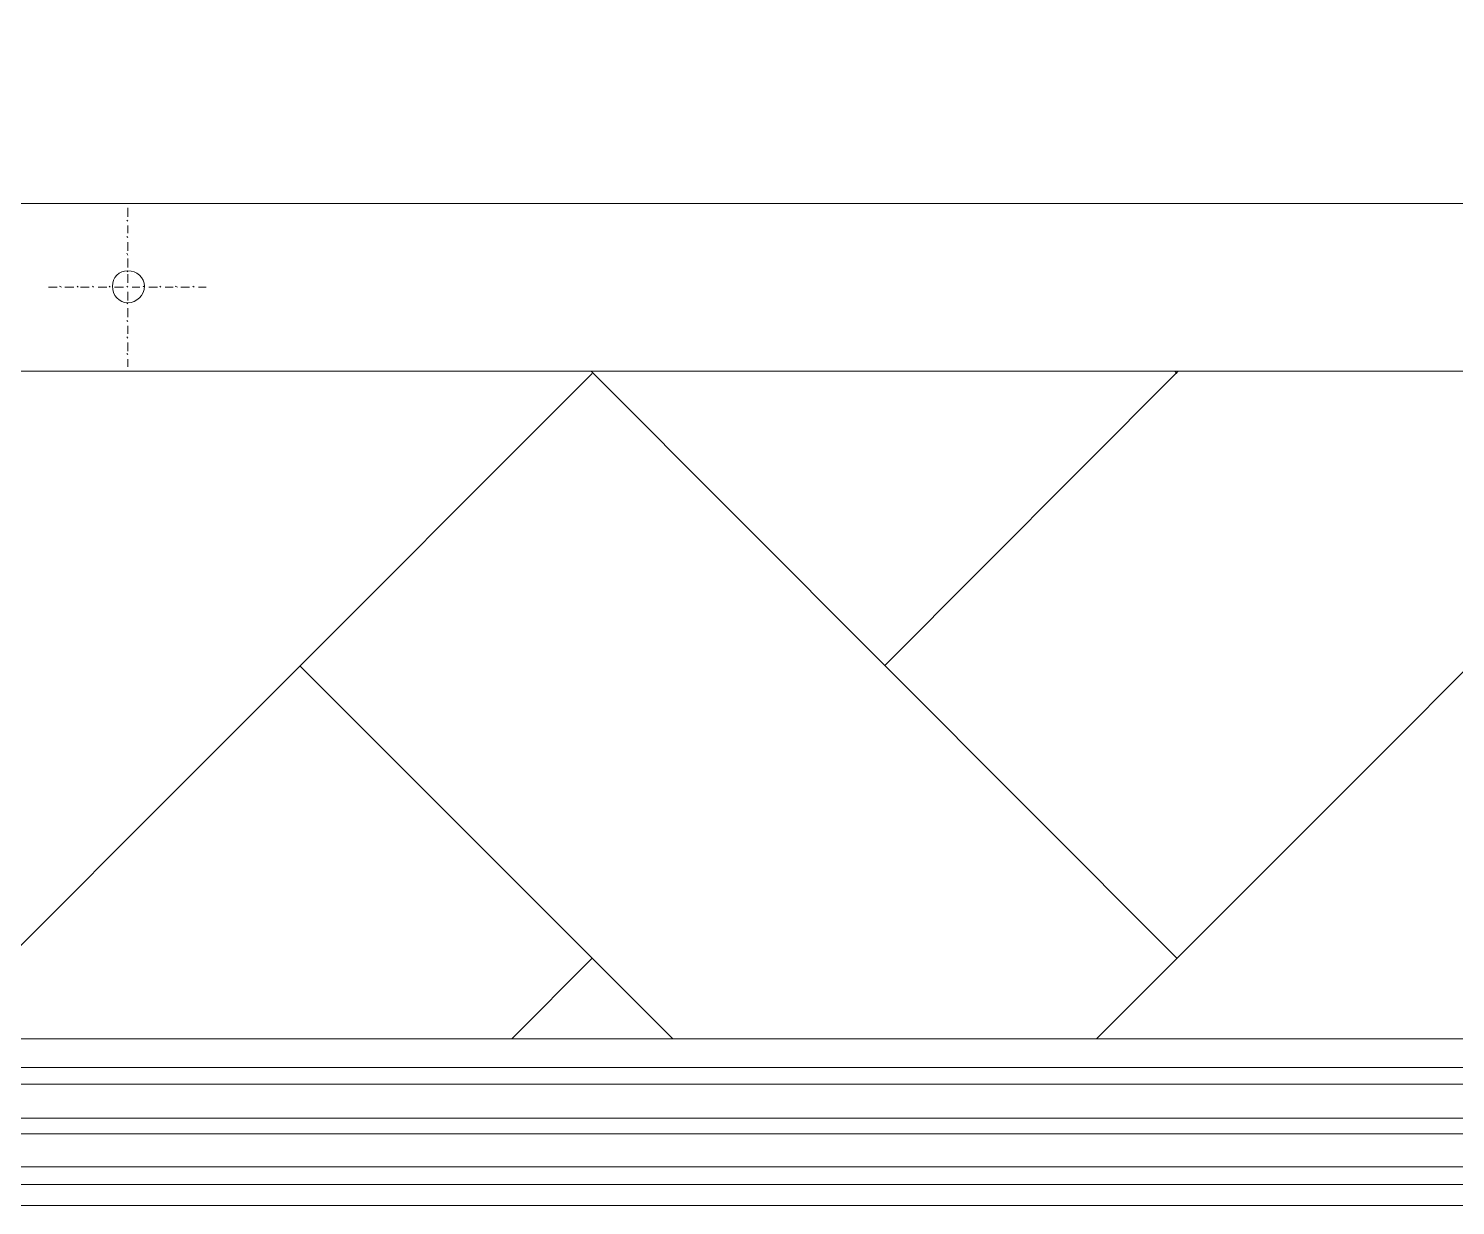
# Model space of a CAD drawing. Header units: millimetres. Extents: x 2928 to 3112, y 1220 to 1280.
# Drawn here: x 2942.643 to 2944.799, y 1238.8 to 1240.578 of the extents above; entities that cross this region are included whole.
import ezdxf

# ---------------------------------------------------------------- set-up
doc = ezdxf.new("R2010")
doc.units = ezdxf.units.MM

msp = doc.modelspace()

# ---------------------------------------------------------------- linework, layer by layer
at = {"color": 252, "linetype": 'Continuous', "lineweight": 13, "true_color": 0x989898}
msp.add_lwpolyline([(2982.2769, 1240.06027), (2940.24797, 1240.06027), (2940.24797, 1263.2906), (2982.2769, 1263.2906)], close=True, dxfattribs=at)
at = {"color": 7, "linetype": 'Continuous', "lineweight": 20, "true_color": 0x000007}
msp.add_lwpolyline([(2954.85818, 1263.03893), (2954.85818, 1263.2906), (2940.24797, 1263.2906), (2940.24797, 1240.06027), (2954.82318, 1240.06027), (2954.82318, 1240.31361), (2940.49964, 1240.31361), (2940.49964, 1263.03893)], close=True, dxfattribs=at)
at = {"color": 253, "linetype": 'Continuous', "lineweight": 5, "true_color": 0x9a9a9a}
msp.add_lwpolyline([(2946.44306, 1240.31361), (2941.12465, 1240.31361), (2941.12465, 1240.31361)], dxfattribs=at)
at = {"color": 252, "linetype": 'Continuous', "lineweight": 13, "true_color": 0x989898}
for points in [[(2942.793, 1240.29361), (2942.793, 1240.30694), (2942.793, 1240.30694)], [(2942.793, 1240.28694), (2942.79134, 1240.28861), (2942.79134, 1240.28861)], [(2942.793, 1240.26861), (2942.793, 1240.28027), (2942.793, 1240.28027)], [(2942.793, 1240.26194), (2942.79134, 1240.26361), (2942.79134, 1240.26361)], [(2942.793, 1240.24194), (2942.793, 1240.25527), (2942.793, 1240.25527)], [(2942.793, 1240.23527), (2942.79134, 1240.23861), (2942.79134, 1240.23861)], [(2942.793, 1240.21694), (2942.793, 1240.23027), (2942.793, 1240.23027)], [(2942.793, 1240.21027), (2942.79134, 1240.21194), (2942.79134, 1240.21194)], [(2942.793, 1240.19361), (2942.793, 1240.20694), (2942.793, 1240.20694)], [(2942.68634, 1240.18694), (2942.673, 1240.18694), (2942.673, 1240.18694)], [(2942.693, 1240.18694), (2942.68967, 1240.18861), (2942.68967, 1240.18861)], [(2942.71134, 1240.18694), (2942.698, 1240.18694), (2942.698, 1240.18694)], [(2942.718, 1240.18694), (2942.71634, 1240.18861), (2942.71634, 1240.18861)], [(2942.73467, 1240.18694), (2942.72134, 1240.18694), (2942.72134, 1240.18694)], [(2942.74134, 1240.18694), (2942.73967, 1240.18861), (2942.73967, 1240.18861)], [(2942.76134, 1240.18694), (2942.748, 1240.18694), (2942.748, 1240.18694)], [(2942.76634, 1240.18694), (2942.76467, 1240.18861), (2942.76467, 1240.18861)], [(2942.78634, 1240.18694), (2942.773, 1240.18694), (2942.773, 1240.18694)], [(2942.793, 1240.18694), (2942.79134, 1240.18861), (2942.79134, 1240.18861)], [(2942.793, 1240.18694), (2942.79134, 1240.18861), (2942.79134, 1240.18861)], [(2942.81134, 1240.18694), (2942.79967, 1240.18694), (2942.79967, 1240.18694)], [(2942.81801, 1240.18694), (2942.81634, 1240.18861), (2942.81634, 1240.18861)], [(2942.83801, 1240.18694), (2942.82467, 1240.18694), (2942.82467, 1240.18694)], [(2942.84301, 1240.18694), (2942.84134, 1240.18861), (2942.84134, 1240.18861)], [(2942.86134, 1240.18694), (2942.84967, 1240.18694), (2942.84967, 1240.18694)], [(2942.86801, 1240.18694), (2942.86467, 1240.18861), (2942.86467, 1240.18861)], [(2942.88634, 1240.18694), (2942.87301, 1240.18694), (2942.87301, 1240.18694)], [(2942.89301, 1240.18694), (2942.89134, 1240.18861), (2942.89134, 1240.18861)], [(2942.91134, 1240.18694), (2942.89967, 1240.18694), (2942.89967, 1240.18694)], [(2942.793, 1240.16194), (2942.79134, 1240.16361), (2942.79134, 1240.16361)], [(2942.793, 1240.16694), (2942.793, 1240.18027), (2942.793, 1240.18027)], [(2942.793, 1240.14194), (2942.793, 1240.15527), (2942.793, 1240.15527)], [(2942.793, 1240.13527), (2942.79134, 1240.13694), (2942.79134, 1240.13694)], [(2942.793, 1240.11694), (2942.793, 1240.12861), (2942.793, 1240.12861)], [(2942.793, 1240.11027), (2942.79134, 1240.11194), (2942.79134, 1240.11194)], [(2942.793, 1240.09027), (2942.793, 1240.1036), (2942.793, 1240.1036)], [(2942.793, 1240.08527), (2942.79134, 1240.08694), (2942.79134, 1240.08694)], [(2942.793, 1240.06694), (2942.793, 1240.0786), (2942.793, 1240.0786)]]:
    msp.add_lwpolyline(points, dxfattribs=at)
at = {"color": 9, "linetype": 'Continuous', "lineweight": 13, "true_color": 0xbababa}
for points in [[(2942.48967, 1239.05192), (2943.49468, 1240.05694), (2943.49468, 1240.05694)], [(2944.37803, 1239.17359), (2943.49301, 1240.06027), (2943.49301, 1240.06027)], [(2943.93635, 1239.61526), (2944.37969, 1240.06027), (2944.37969, 1240.06027)], [(2944.25636, 1239.05192), (2945.26137, 1240.05694), (2945.26137, 1240.05694)], [(2944.37803, 1240.05694), (2944.37469, 1240.06027), (2944.37469, 1240.06027)], [(2943.61635, 1239.05192), (2943.05301, 1239.61526), (2943.05301, 1239.61526)], [(2943.37301, 1239.05192), (2943.49468, 1239.17359), (2943.49468, 1239.17359)], [(2939.49296, 1239.00859), (2954.77318, 1239.00859), (2954.77318, 1239.00859)], [(2939.49296, 1238.98359), (2954.77318, 1238.98359), (2954.77318, 1238.98359)], [(2939.49296, 1238.93192), (2954.77318, 1238.93192), (2954.77318, 1238.93192)], [(2939.49296, 1238.90859), (2954.77318, 1238.90859), (2954.77318, 1238.90859)], [(2939.49296, 1238.85859), (2954.77318, 1238.85859), (2954.77318, 1238.85859)], [(2939.49296, 1238.83192), (2954.77318, 1238.83192), (2954.77318, 1238.83192)]]:
    msp.add_lwpolyline(points, dxfattribs=at)
at = {"color": 7, "linetype": 'Continuous', "lineweight": 5, "true_color": 0x000007}
for points in [[(2954.77318, 1239.05192), (2939.49296, 1239.05192), (2939.49296, 1239.05192)], [(2954.77318, 1238.80025), (2939.49296, 1238.80025), (2939.49296, 1238.80025)]]:
    msp.add_lwpolyline(points, dxfattribs=at)
msp.add_open_spline([(2942.81801, 1240.18861), (2942.81801, 1240.20194), (2942.80634, 1240.21194), (2942.793, 1240.21194), (2942.793, 1240.21194), (2942.77967, 1240.21194), (2942.76967, 1240.20194), (2942.76967, 1240.18861), (2942.76967, 1240.18861), (2942.76967, 1240.17527), (2942.77967, 1240.16361), (2942.793, 1240.16361), (2942.793, 1240.16361), (2942.80634, 1240.16361), (2942.81801, 1240.17527), (2942.81801, 1240.18861)], degree=3, knots=[0, 0, 0, 0, 0.0625, 0.0625, 0.0625, 0.0625, 0.125, 0.125, 0.125, 0.125, 0.1875, 0.1875, 0.1875, 0.1875, 1, 1, 1, 1], dxfattribs=at)

doc.saveas('drawing.dxf')
